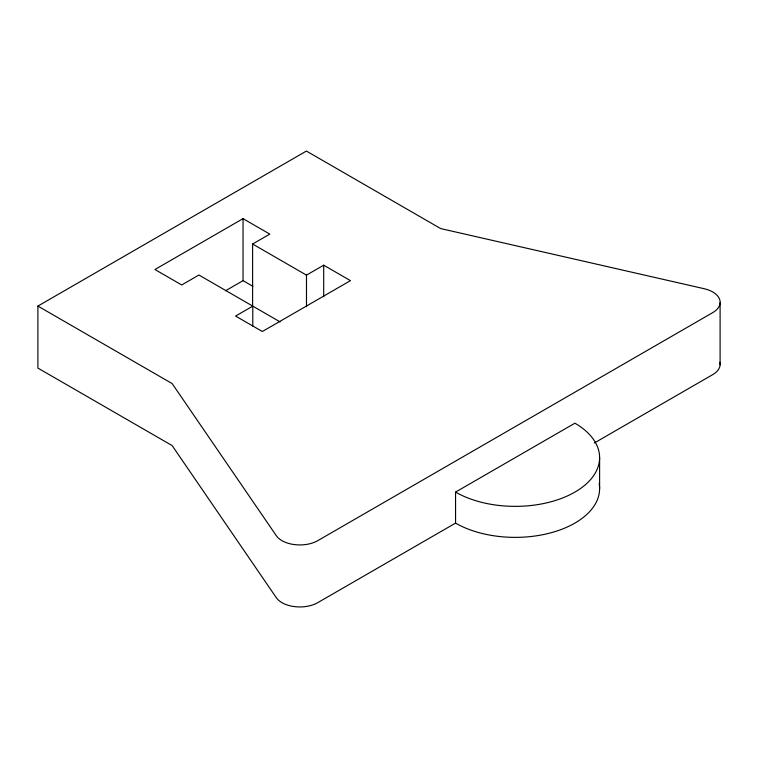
<?xml version="1.0" encoding="UTF-8"?>
<svg xmlns="http://www.w3.org/2000/svg" width="758" height="758" viewBox="0 0 758 758"><rect width="100%" height="100%" fill="white"/><g stroke="black" fill="none" stroke-linecap="round" stroke-linejoin="round"><path stroke-width="1.14" d="M37.9 306.08L306.393 151.06L440.644 228.575L704.116 288.703A25.317 14.61 0 0 1 712.71 312.637L317.744 540.662A25.317 14.61 0 0 1 276.31 535.698L172.151 383.586L37.9 306.08L37.9 368.085L172.151 445.59L276.31 597.702A25.317 14.61 0 0 0 317.744 602.667L455.558 523.105A84.384 48.72 0 0 0 551.502 532.637A84.384 48.72 0 0 0 599.152 483.623M252.604 306.033L252.604 244.019L269.801 234.099L243.043 218.645L154.935 269.516L181.693 284.961L198.909 275.021L280.053 321.875M225.628 290.712L243.043 280.649L252.954 286.372M306.488 306.725L306.488 275.135L323.694 265.196L350.452 280.649L262.344 331.511L235.586 316.067L252.784 306.137L252.784 326.025M455.558 492.094L574.896 423.201A84.384 48.72 0 0 1 574.896 492.094A84.384 48.72 0 0 1 455.558 492.094L455.558 523.105M594.291 443.004L712.71 374.642A25.317 14.61 0 0 0 719.854 362.21M252.604 244.019L306.488 275.135M720.1 302.868L720.1 364.882M599.606 457.652L599.606 488.654M323.694 265.196L323.694 296.785M243.043 218.645L243.043 280.649"/></g></svg>
